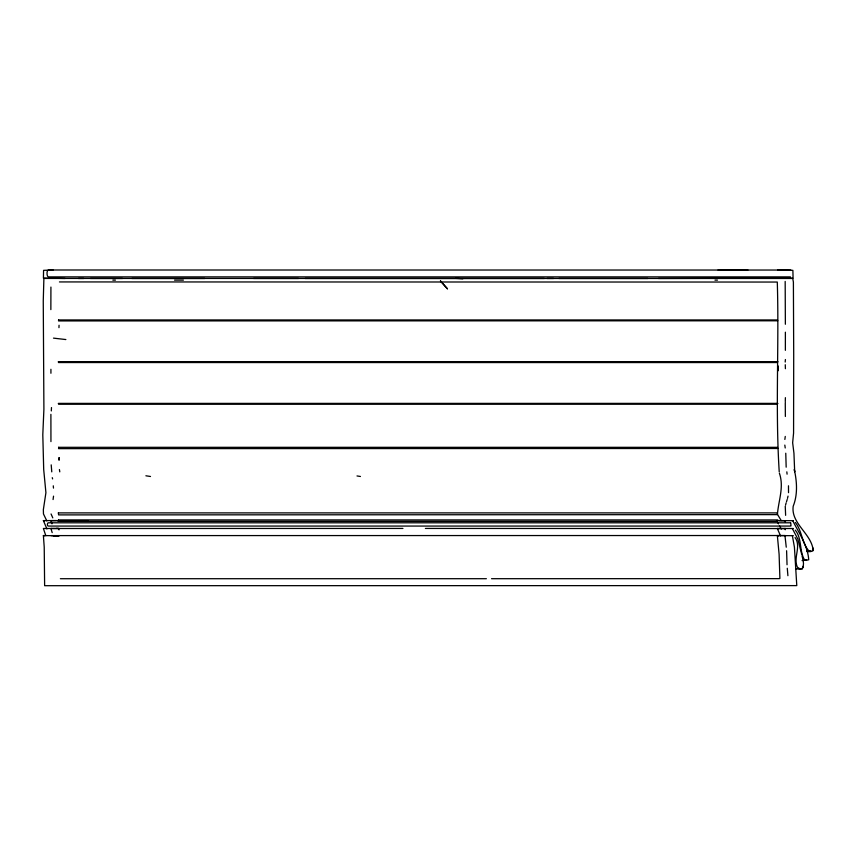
<?xml version="1.0" encoding="UTF-8"?>
<svg xmlns="http://www.w3.org/2000/svg" width="856" height="856" viewBox="0 0 856 856"><rect width="100%" height="100%" fill="white"/><g stroke="black" fill="none" stroke-linecap="round" stroke-linejoin="round"><path stroke-width="1.28" d="M777.462 513.932C778.543 500.343 784.214 487.064 779.377 473.165M785.38 332.182L785.369 350.318M50.921 287.07L50.857 309.615M785.177 281.431L785.369 324.253M59.107 457.778L59.053 460.218L59.107 457.607M785.294 401.625L785.38 397.655M785.273 402.577L785.359 416.476M788.526 492.692L788.472 485.791M50.996 535.599L784.952 535.524L786.257 547.187M58.957 327.655L59.053 325.248M51.317 410.944L51.488 407.552M785.198 362.056L785.401 359.52M785.252 506.217L785.626 515.333M50.9 414.347L50.943 441.6M784.856 439.449L785.262 436.432M53.072 499.551L53.543 496.148M787.477 498.363L788.034 496.106M785.551 505.094L786.14 502.846M786.493 501.723L787.21 499.487M799.611 568.973L802.211 568.726L803.335 566.18L802.211 568.726L795.93 568.962M802.211 568.726C804.651 564.821 803.035 560.038 802.072 555.918M58.304 528.644L59.299 528.591M58.69 535.749L53.243 535.781M792.389 535.728L794.422 547.166L796.786 585.611L44.63 585.697L44.223 547.134L43.389 535.556L59.214 535.803M792.389 528.601L797.824 539.023L801.794 554.645M780.544 535.888L777.312 528.494L793.341 528.516M779.056 520.587L793.394 520.716M776.51 520.683L785.787 520.758M785.712 528.559L425.389 528.441M53.083 270.004L43.57 270.346L43.421 278.114L65.142 278.468M51.981 523.829L50.9 520.694L88.35 520.619M52.195 532.625L50.921 528.505L402.93 528.441M718.045 269.993L747.909 270.004M790.42 276.884L48.364 276.884C46.599 276.713 46.502 270.154 48.364 269.993L790.858 270.047M78.388 278.468L83.738 278.468M90.426 278.468L122.515 278.468M131.867 278.468L204.755 278.468M253.547 278.457L298.509 278.468M305.121 278.468L544.33 278.468M546.984 278.468L553.575 278.468M558.85 278.468L647.864 278.468M658.425 278.468L793.084 278.147L792.881 270.357L777.58 270.004M112.832 280.126L115.432 280.126M174.549 280.126L183.398 280.126M714.974 280.126L717.467 280.126M59.449 281.934L777.291 282.052C779.195 345.3 775.215 408.858 779.228 471.838M790.42 522.802L48.364 522.802C47.166 522.577 46.92 526.29 48.364 526.066L790.42 526.066L791.008 525.905L790.751 522.823M486.379 578.699L60.38 578.72M491.547 578.699L779.335 578.645L779.902 578.389L779.099 554.249L777.355 535.578L793.341 535.685M59.021 529.896L58.604 528.484L43.378 528.484L45.828 535.749M56.528 520.544L43.389 520.609L46.93 528.955M802.072 560.573L808.717 559.781C807.861 545.818 798.787 532.732 792.742 520.726M806.908 551.542C809.188 551.788 814.859 552.109 813.082 548.022L813.168 550.654C812.034 533.994 790.751 523.733 793.191 506.26C797.856 494.458 796.968 481.703 794.293 469.505L794.689 471.817L793.94 453.199L792.645 442.766L793.576 433.05L793.705 354.844L793.394 282.148L792.752 278.468L43.891 278.435L43.26 300.948L43.902 409.243L42.8 434.741L43.699 469.527L45.914 492.714L43.356 509.673L43.463 513.932L46.812 520.919M806.791 551.071L811.199 551.36L808.524 550.526C801.751 542.437 801.933 530.57 795.31 522.449M56.539 528.366L58.604 528.484M462.829 278.789L455.638 278.339L456.558 278.393M804.693 560.188L806.641 560.38L804.191 559.332C799.269 550.344 801.965 538.231 795.299 530.121M53.5 338.131L65.869 339.554M798.027 568.587L799.889 568.791L797.439 567.282C792.891 557.78 801.601 546.47 795.074 537.547M50.921 528.505L51.649 528.601M145.894 475.786L150.496 476.492M357.005 475.947L360.43 476.482M44.255 520.758L43.389 520.609L44.138 520.758M777.312 528.494L778.19 528.655M50.9 520.694L51.638 520.844M44.266 535.749L43.389 535.556L44.02 535.76M784.952 535.524L785.712 535.738M778.018 515.291L781.207 520.544M779.484 525.841L781.314 529.04M52.794 517.88L51.06 513.953M777.58 522.074L778.446 523.872M52.28 477.669L52.601 478.921M784.995 520.598L785.305 521.935M784.899 528.43L785.209 529.757M59.406 469.527L59.792 471.859M51.767 471.87L51.2 464.872M784.813 445.088L785.22 447.988M786.835 471.849L787.081 474.171M787.905 575.692L787.285 568.266M53.286 485.812L53.479 488.113M786.6 550.729L787.038 564.767M786.172 467.183L785.765 453.22M785.273 364.72L785.401 368.701M50.921 369.289L50.921 373.259M777.697 403.379L777.419 404.225L238.3 404.246L58.615 404.235L58.315 403.39L777.697 403.379M58.358 512.894L58.604 514.895L777.676 514.638L777.173 512.894L58.358 512.894M777.719 361.703L777.43 362.548L657.643 362.57L58.529 362.548L58.283 361.703L777.719 361.703M777.976 366.09L777.837 370.99L777.986 366.079M58.625 447.314L58.593 448.651L777.751 448.48L777.366 447.324L58.625 447.314M58.583 319.951L58.54 320.925L777.708 320.797L777.419 319.951L58.583 319.951M58.465 519.913L58.058 521.358L776.938 521.411L777.804 519.945L58.465 519.913M778.211 535.792L777.355 535.578L778.19 535.76M447.442 288.804L440.476 280.993L447.442 288.804"/></g></svg>
